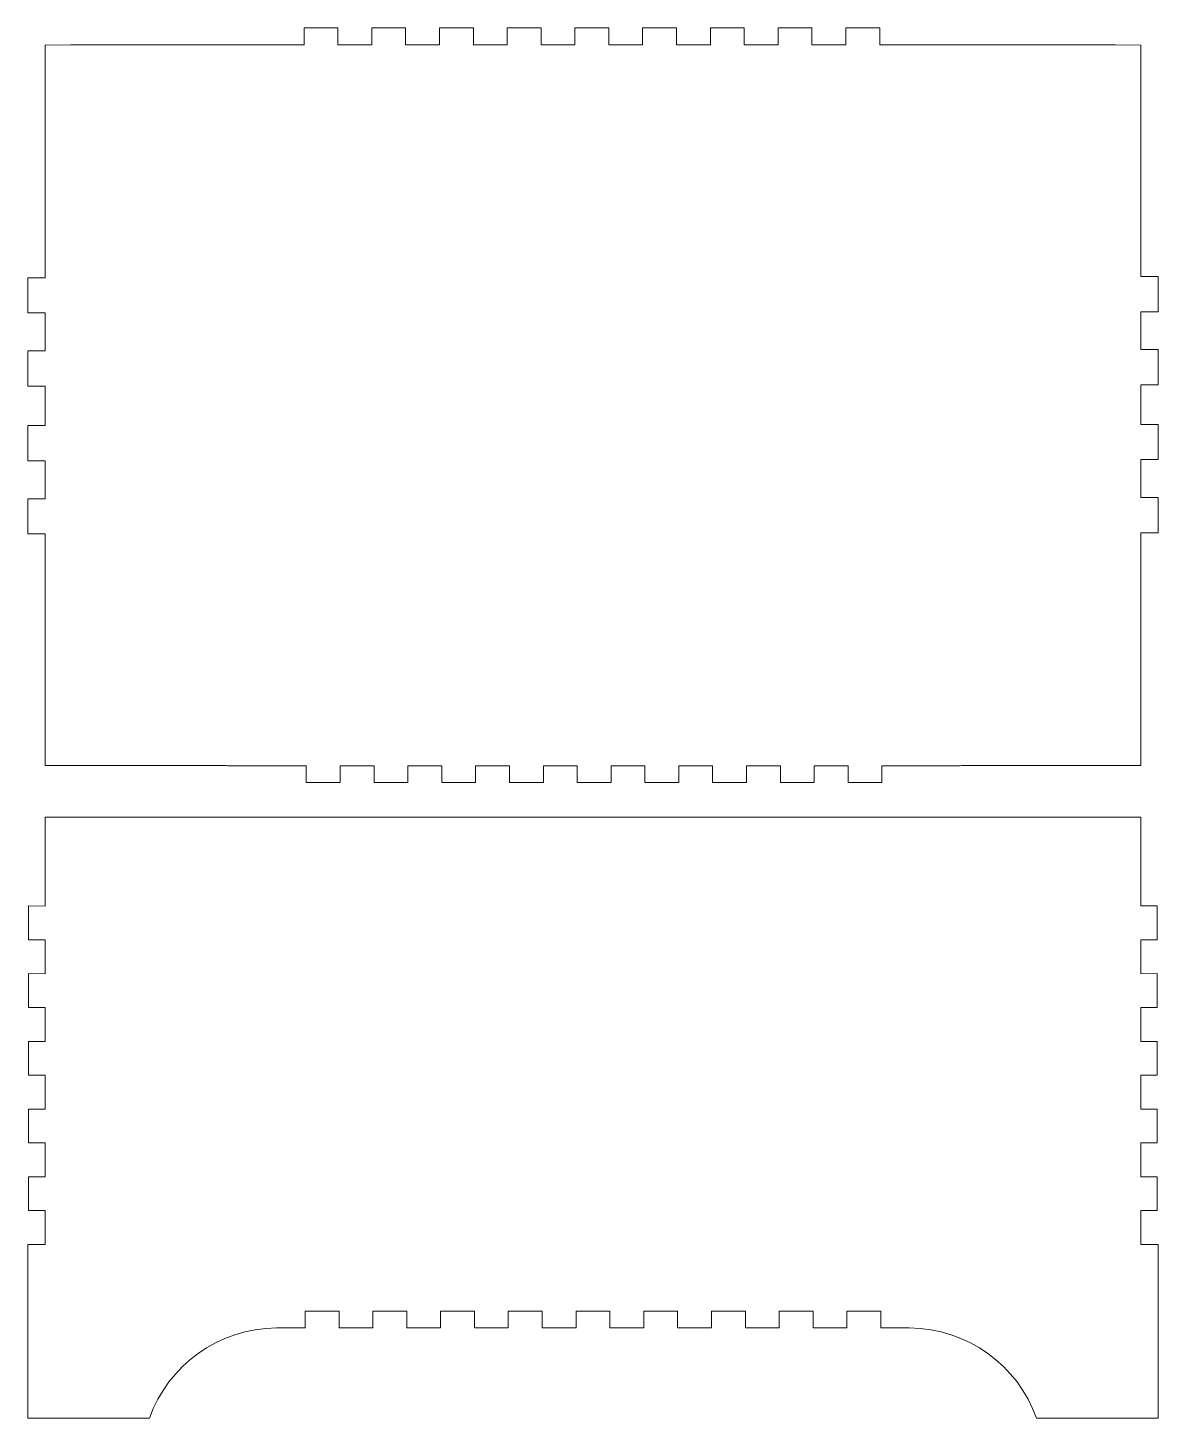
# Model space of a CAD drawing. Header units: millimetres. Extents: x -255 to 301, y -142 to 145.
# Drawn here: x 100.5 to 300.8, y -101.2 to 145.3 of the extents above; entities that cross this region are included whole.
import ezdxf

# ---------------------------------------------------------------- set-up
doc = ezdxf.new("R2010")
doc.units = ezdxf.units.MM
doc.header["$MEASUREMENT"] = 0
doc.layers.add('Camada 1', color=7, linetype='Continuous')

msp = doc.modelspace()

# ---------------------------------------------------------------- linework, layer by layer
at = {"layer": 'Camada 1', "color": 250, "lineweight": 9}
for points, knots in [([(200.6501, 145.3332), (200.6501, 145.3332), (197.4501, 145.3332), (197.4501, 145.3332), (197.4501, 145.3332), (197.4501, 145.3332), (197.4501, 142.3332), (197.4501, 142.3332), (197.4501, 142.3332), (197.4501, 142.3332), (191.4501, 142.3332), (191.4501, 142.3332), (191.4501, 142.3332), (191.4501, 142.3332), (191.4501, 145.3332), (191.4501, 145.3332), (191.4501, 145.3332), (191.4501, 145.3332), (185.4501, 145.3332), (185.4501, 145.3332), (185.4501, 145.3332), (185.4501, 145.3332), (185.4501, 142.3332), (185.4501, 142.3332), (185.4501, 142.3332), (185.4501, 142.3332), (179.4501, 142.3332), (179.4501, 142.3332), (179.4501, 142.3332), (179.4501, 142.3332), (179.4501, 145.3332), (179.4501, 145.3332), (179.4501, 145.3332), (179.4501, 145.3332), (173.4501, 145.3332), (173.4501, 145.3332), (173.4501, 145.3332), (173.4501, 145.3332), (173.4501, 142.3332), (173.4501, 142.3332), (173.4501, 142.3332), (173.4501, 142.3332), (167.4501, 142.3332), (167.4501, 142.3332), (167.4501, 142.3332), (167.4501, 142.3332), (167.4501, 145.3332), (167.4501, 145.3332), (167.4501, 145.3332), (167.4501, 145.3332), (161.4501, 145.3332), (161.4501, 145.3332), (161.4501, 145.3332), (161.4501, 145.3332), (161.4501, 142.3332), (161.4501, 142.3332), (161.4501, 142.3332), (161.4501, 142.3332), (155.4501, 142.3332), (155.4501, 142.3332), (155.4501, 142.3332), (155.4501, 142.3332), (155.4501, 145.3332), (155.4501, 145.3332), (155.4501, 145.3332), (155.4501, 145.3332), (149.4501, 145.3332), (149.4501, 145.3332), (149.4501, 145.3332), (149.4501, 145.3332), (149.4501, 142.3332), (149.4501, 142.3332), (149.4501, 142.3332), (119.5745, 142.3332), (154.9223, 142.3034), (103.5771, 142.2852), (103.5771, 142.2852), (103.5771, 117.411), (103.5771, 125.8952), (103.5771, 101.021), (103.5771, 101.021), (103.5771, 101.021), (100.5009, 101.021), (100.5009, 101.021), (100.5009, 101.021), (100.5009, 101.021), (100.5009, 94.7796), (100.5009, 94.7796), (100.5009, 94.7796), (100.5009, 94.7796), (103.5771, 94.7796), (103.5771, 94.7796), (103.5771, 94.7796), (103.5771, 94.7796), (103.5771, 88.0702), (103.5771, 88.0702), (103.5771, 88.0702), (103.5771, 88.0702), (100.5009, 88.0702), (100.5009, 88.0702), (100.5009, 88.0702), (100.5009, 88.0702), (100.5009, 81.8216), (100.5009, 81.8216), (100.5009, 81.8216), (100.5009, 81.8216), (103.5771, 81.8216), (103.5771, 81.8216), (103.5771, 81.8216), (103.5771, 81.8216), (103.5771, 78.4238), (103.5771, 78.4238), (103.5771, 78.4238), (103.5771, 78.4238), (103.5771, 74.8024), (103.5771, 74.8024), (103.5771, 74.8024), (103.5771, 74.8024), (100.5009, 74.8024), (100.5009, 74.8024), (100.5009, 74.8024), (100.5009, 74.8024), (100.5009, 68.5538), (100.5009, 68.5538), (100.5009, 68.5538), (100.5009, 68.5538), (103.5771, 68.5538), (103.5771, 68.5538), (103.5771, 68.5538), (103.5771, 68.5538), (103.5771, 61.8444), (103.5771, 61.8444), (103.5771, 61.8444), (103.5771, 61.8444), (100.5009, 61.8444), (100.5009, 61.8444), (100.5009, 61.8444), (100.5009, 61.8444), (100.5009, 55.603), (100.5009, 55.603), (100.5009, 55.603), (100.5009, 55.603), (103.5771, 55.603), (103.5771, 55.603), (103.5771, 55.603), (103.5771, 30.7288), (103.5771, 39.4366), (103.5771, 14.5624), (103.5771, 14.5624), (154.9223, 14.5442), (119.9745, 14.5144), (149.8501, 14.5144), (149.8501, 14.5144), (149.8501, 14.5144), (149.8501, 11.5144), (149.8501, 11.5144), (149.8501, 11.5144), (149.8501, 11.5144), (155.8501, 11.5144), (155.8501, 11.5144), (155.8501, 11.5144), (155.8501, 11.5144), (155.8501, 14.5144), (155.8501, 14.5144), (155.8501, 14.5144), (155.8501, 14.5144), (161.8501, 14.5144), (161.8501, 14.5144), (161.8501, 14.5144), (161.8501, 14.5144), (161.8501, 11.5144), (161.8501, 11.5144), (161.8501, 11.5144), (161.8501, 11.5144), (167.8501, 11.5144), (167.8501, 11.5144), (167.8501, 11.5144), (167.8501, 11.5144), (167.8501, 14.5144), (167.8501, 14.5144), (167.8501, 14.5144), (167.8501, 14.5144), (173.8501, 14.5144), (173.8501, 14.5144), (173.8501, 14.5144), (173.8501, 14.5144), (173.8501, 11.5144), (173.8501, 11.5144), (173.8501, 11.5144), (173.8501, 11.5144), (179.8501, 11.5144), (179.8501, 11.5144), (179.8501, 11.5144), (179.8501, 11.5144), (179.8501, 14.5144), (179.8501, 14.5144), (179.8501, 14.5144), (179.8501, 14.5144), (185.8501, 14.5144), (185.8501, 14.5144), (185.8501, 14.5144), (185.8501, 14.5144), (185.8501, 11.5144), (185.8501, 11.5144), (185.8501, 11.5144), (185.8501, 11.5144), (191.8501, 11.5144), (191.8501, 11.5144), (191.8501, 11.5144), (191.8501, 11.5144), (191.8501, 14.5144), (191.8501, 14.5144), (191.8501, 14.5144), (191.8501, 14.5144), (197.8501, 14.5144), (197.8501, 14.5144), (197.8501, 14.5144), (197.8501, 14.5144), (197.8501, 11.5144), (197.8501, 11.5144), (197.8501, 11.5144), (197.8501, 11.5144), (200.6501, 11.5144), (200.6501, 11.5144), (200.6501, 11.5144), (200.6501, 11.5144), (203.8501, 11.5144), (203.8501, 11.5144), (203.8501, 11.5144), (203.8501, 11.5144), (203.8501, 14.5144), (203.8501, 14.5144), (203.8501, 14.5144), (203.8501, 14.5144), (209.8501, 14.5144), (209.8501, 14.5144), (209.8501, 14.5144), (209.8501, 14.5144), (209.8501, 11.5144), (209.8501, 11.5144), (209.8501, 11.5144), (209.8501, 11.5144), (215.8501, 11.5144), (215.8501, 11.5144), (215.8501, 11.5144), (215.8501, 11.5144), (215.8501, 14.5144), (215.8501, 14.5144), (215.8501, 14.5144), (215.8501, 14.5144), (221.8501, 14.5144), (221.8501, 14.5144), (221.8501, 14.5144), (221.8501, 14.5144), (221.8501, 11.5144), (221.8501, 11.5144), (221.8501, 11.5144), (221.8501, 11.5144), (227.8501, 11.5144), (227.8501, 11.5144), (227.8501, 11.5144), (227.8501, 11.5144), (227.8501, 14.5144), (227.8501, 14.5144), (227.8501, 14.5144), (227.8501, 14.5144), (233.8503, 14.5144), (233.8503, 14.5144), (233.8503, 14.5144), (233.8503, 14.5144), (233.8503, 11.5144), (233.8503, 11.5144), (233.8503, 11.5144), (233.8503, 11.5144), (239.8501, 11.5144), (239.8501, 11.5144), (239.8501, 11.5144), (239.8501, 11.5144), (239.8501, 14.5144), (239.8501, 14.5144), (239.8501, 14.5144), (239.8501, 14.5144), (245.8501, 14.5144), (245.8501, 14.5144), (245.8501, 14.5144), (245.8501, 14.5144), (245.8501, 11.5144), (245.8501, 11.5144), (245.8501, 11.5144), (245.8501, 11.5144), (251.8503, 11.5144), (251.8503, 11.5144), (251.8503, 11.5144), (251.8503, 11.5144), (251.8503, 14.5144), (251.8503, 14.5144), (251.8503, 14.5144), (281.7257, 14.5144), (246.3779, 14.5442), (297.7231, 14.5624), (297.7231, 14.5624), (297.7231, 56.9214), (297.7233, 35.1788), (297.7233, 55.8266), (297.7233, 55.8266), (297.7233, 55.8266), (300.7995, 55.8266), (300.7995, 55.8266), (300.7995, 55.8266), (300.7995, 55.8266), (300.7995, 62.068), (300.7995, 62.068), (300.7995, 62.068), (300.7995, 62.068), (297.7233, 62.068), (297.7233, 62.068), (297.7233, 62.068), (297.7233, 62.068), (297.7233, 68.7774), (297.7233, 68.7774), (297.7233, 68.7774), (297.7233, 68.7774), (300.7995, 68.7774), (300.7995, 68.7774), (300.7995, 68.7774), (300.7995, 68.7774), (300.7995, 75.026), (300.7995, 75.026), (300.7995, 75.026), (300.7995, 75.026), (297.7233, 75.026), (297.7233, 75.026), (297.7233, 75.026), (297.7233, 75.026), (297.7231, 82.0452), (297.7231, 82.0452), (297.7231, 82.0452), (297.7231, 82.0452), (300.7993, 82.0452), (300.7993, 82.0452), (300.7993, 82.0452), (300.7993, 82.0452), (300.7993, 88.2938), (300.7993, 88.2938), (300.7993, 88.2938), (300.7993, 88.2938), (297.7231, 88.2938), (297.7231, 88.2938), (297.7231, 88.2938), (297.7231, 88.2938), (297.7231, 95.0032), (297.7231, 95.0032), (297.7231, 95.0032), (297.7231, 95.0032), (300.7993, 95.0032), (300.7993, 95.0032), (300.7993, 95.0032), (300.7993, 95.0032), (300.7993, 101.2446), (300.7993, 101.2446), (300.7993, 101.2446), (300.7993, 101.2446), (297.7231, 101.2446), (297.7231, 101.2446), (297.7231, 101.2446), (297.7231, 126.1188), (297.7231, 117.411), (297.7231, 142.2852), (297.7231, 142.2852), (246.3779, 142.3034), (281.3257, 142.3332), (251.4503, 142.3332), (251.4503, 142.3332), (251.4503, 142.3332), (251.4503, 145.3332), (251.4503, 145.3332), (251.4503, 145.3332), (251.4503, 145.3332), (245.4501, 145.3332), (245.4501, 145.3332), (245.4501, 145.3332), (245.4501, 145.3332), (245.4501, 142.3332), (245.4501, 142.3332), (245.4501, 142.3332), (245.4501, 142.3332), (239.4501, 142.3332), (239.4501, 142.3332), (239.4501, 142.3332), (239.4501, 142.3332), (239.4501, 145.3332), (239.4501, 145.3332), (239.4501, 145.3332), (239.4501, 145.3332), (233.4503, 145.3332), (233.4503, 145.3332), (233.4503, 145.3332), (233.4503, 145.3332), (233.4503, 142.3332), (233.4503, 142.3332), (233.4503, 142.3332), (233.4503, 142.3332), (227.4501, 142.3332), (227.4501, 142.3332), (227.4501, 142.3332), (227.4501, 142.3332), (227.4501, 145.3332), (227.4501, 145.3332), (227.4501, 145.3332), (227.4501, 145.3332), (221.4501, 145.3332), (221.4501, 145.3332), (221.4501, 145.3332), (221.4501, 145.3332), (221.4501, 142.3332), (221.4501, 142.3332), (221.4501, 142.3332), (221.4501, 142.3332), (215.4501, 142.3332), (215.4501, 142.3332), (215.4501, 142.3332), (215.4501, 142.3332), (215.4501, 145.3332), (215.4501, 145.3332), (215.4501, 145.3332), (215.4501, 145.3332), (209.4501, 145.3332), (209.4501, 145.3332), (209.4501, 145.3332), (209.4501, 145.3332), (209.4501, 142.3332), (209.4501, 142.3332), (209.4501, 142.3332), (209.4501, 142.3332), (203.4501, 142.3332), (203.4501, 142.3332), (203.4501, 142.3332), (203.4501, 142.3332), (203.4501, 145.3332), (203.4501, 145.3332), (203.4501, 145.3332), (203.4501, 145.3332), (200.6501, 145.3332), (200.6501, 145.3332)], [0, 0, 0, 0, 0.00892857, 0.00892857, 0.00892857, 0.00892857, 0.01785714, 0.01785714, 0.01785714, 0.01785714, 0.02678571, 0.02678571, 0.02678571, 0.02678571, 0.03571429, 0.03571429, 0.03571429, 0.03571429, 0.04464286, 0.04464286, 0.04464286, 0.04464286, 0.05357143, 0.05357143, 0.05357143, 0.05357143, 0.0625, 0.0625, 0.0625, 0.0625, 0.07142857, 0.07142857, 0.07142857, 0.07142857, 0.08035714, 0.08035714, 0.08035714, 0.08035714, 0.08928571, 0.08928571, 0.08928571, 0.08928571, 0.09821429, 0.09821429, 0.09821429, 0.09821429, 0.10714286, 0.10714286, 0.10714286, 0.10714286, 0.11607143, 0.11607143, 0.11607143, 0.11607143, 0.125, 0.125, 0.125, 0.125, 0.13392857, 0.13392857, 0.13392857, 0.13392857, 0.14285714, 0.14285714, 0.14285714, 0.14285714, 0.15178571, 0.15178571, 0.15178571, 0.15178571, 0.16071429, 0.16071429, 0.16071429, 0.16071429, 0.16964286, 0.16964286, 0.16964286, 0.16964286, 0.17857143, 0.17857143, 0.17857143, 0.17857143, 0.1875, 0.1875, 0.1875, 0.1875, 0.19642857, 0.19642857, 0.19642857, 0.19642857, 0.20535714, 0.20535714, 0.20535714, 0.20535714, 0.21428571, 0.21428571, 0.21428571, 0.21428571, 0.22321429, 0.22321429, 0.22321429, 0.22321429, 0.23214286, 0.23214286, 0.23214286, 0.23214286, 0.24107143, 0.24107143, 0.24107143, 0.24107143, 0.25, 0.25, 0.25, 0.25, 0.25892857, 0.25892857, 0.25892857, 0.25892857, 0.26785714, 0.26785714, 0.26785714, 0.26785714, 0.27678571, 0.27678571, 0.27678571, 0.27678571, 0.28571429, 0.28571429, 0.28571429, 0.28571429, 0.29464286, 0.29464286, 0.29464286, 0.29464286, 0.30357143, 0.30357143, 0.30357143, 0.30357143, 0.3125, 0.3125, 0.3125, 0.3125, 0.32142857, 0.32142857, 0.32142857, 0.32142857, 0.33035714, 0.33035714, 0.33035714, 0.33035714, 0.33928571, 0.33928571, 0.33928571, 0.33928571, 0.34821429, 0.34821429, 0.34821429, 0.34821429, 0.35714286, 0.35714286, 0.35714286, 0.35714286, 0.36607143, 0.36607143, 0.36607143, 0.36607143, 0.375, 0.375, 0.375, 0.375, 0.38392857, 0.38392857, 0.38392857, 0.38392857, 0.39285714, 0.39285714, 0.39285714, 0.39285714, 0.40178571, 0.40178571, 0.40178571, 0.40178571, 0.41071429, 0.41071429, 0.41071429, 0.41071429, 0.41964286, 0.41964286, 0.41964286, 0.41964286, 0.42857143, 0.42857143, 0.42857143, 0.42857143, 0.4375, 0.4375, 0.4375, 0.4375, 0.44642857, 0.44642857, 0.44642857, 0.44642857, 0.45535714, 0.45535714, 0.45535714, 0.45535714, 0.46428571, 0.46428571, 0.46428571, 0.46428571, 0.47321429, 0.47321429, 0.47321429, 0.47321429, 0.48214286, 0.48214286, 0.48214286, 0.48214286, 0.49107143, 0.49107143, 0.49107143, 0.49107143, 0.5, 0.5, 0.5, 0.5, 0.50892857, 0.50892857, 0.50892857, 0.50892857, 0.51785714, 0.51785714, 0.51785714, 0.51785714, 0.52678571, 0.52678571, 0.52678571, 0.52678571, 0.53571429, 0.53571429, 0.53571429, 0.53571429, 0.54464286, 0.54464286, 0.54464286, 0.54464286, 0.55357143, 0.55357143, 0.55357143, 0.55357143, 0.5625, 0.5625, 0.5625, 0.5625, 0.57142857, 0.57142857, 0.57142857, 0.57142857, 0.58035714, 0.58035714, 0.58035714, 0.58035714, 0.58928571, 0.58928571, 0.58928571, 0.58928571, 0.59821429, 0.59821429, 0.59821429, 0.59821429, 0.60714286, 0.60714286, 0.60714286, 0.60714286, 0.61607143, 0.61607143, 0.61607143, 0.61607143, 0.625, 0.625, 0.625, 0.625, 0.63392857, 0.63392857, 0.63392857, 0.63392857, 0.64285714, 0.64285714, 0.64285714, 0.64285714, 0.65178571, 0.65178571, 0.65178571, 0.65178571, 0.66071429, 0.66071429, 0.66071429, 0.66071429, 0.66964286, 0.66964286, 0.66964286, 0.66964286, 0.67857143, 0.67857143, 0.67857143, 0.67857143, 0.6875, 0.6875, 0.6875, 0.6875, 0.69642857, 0.69642857, 0.69642857, 0.69642857, 0.70535714, 0.70535714, 0.70535714, 0.70535714, 0.71428571, 0.71428571, 0.71428571, 0.71428571, 0.72321429, 0.72321429, 0.72321429, 0.72321429, 0.73214286, 0.73214286, 0.73214286, 0.73214286, 0.74107143, 0.74107143, 0.74107143, 0.74107143, 0.75, 0.75, 0.75, 0.75, 0.75892857, 0.75892857, 0.75892857, 0.75892857, 0.76785714, 0.76785714, 0.76785714, 0.76785714, 0.77678571, 0.77678571, 0.77678571, 0.77678571, 0.78571429, 0.78571429, 0.78571429, 0.78571429, 0.79464286, 0.79464286, 0.79464286, 0.79464286, 0.80357143, 0.80357143, 0.80357143, 0.80357143, 0.8125, 0.8125, 0.8125, 0.8125, 0.82142857, 0.82142857, 0.82142857, 0.82142857, 0.83035714, 0.83035714, 0.83035714, 0.83035714, 0.83928571, 0.83928571, 0.83928571, 0.83928571, 0.84821429, 0.84821429, 0.84821429, 0.84821429, 0.85714286, 0.85714286, 0.85714286, 0.85714286, 0.86607143, 0.86607143, 0.86607143, 0.86607143, 0.875, 0.875, 0.875, 0.875, 0.88392857, 0.88392857, 0.88392857, 0.88392857, 0.89285714, 0.89285714, 0.89285714, 0.89285714, 0.90178571, 0.90178571, 0.90178571, 0.90178571, 0.91071429, 0.91071429, 0.91071429, 0.91071429, 0.91964286, 0.91964286, 0.91964286, 0.91964286, 0.92857143, 0.92857143, 0.92857143, 0.92857143, 0.9375, 0.9375, 0.9375, 0.9375, 0.94642857, 0.94642857, 0.94642857, 0.94642857, 0.95535714, 0.95535714, 0.95535714, 0.95535714, 0.96428571, 0.96428571, 0.96428571, 0.96428571, 0.97321429, 0.97321429, 0.97321429, 0.97321429, 0.98214286, 0.98214286, 0.98214286, 0.98214286, 1, 1, 1, 1]), ([(200.6465, -82.1553), (200.6465, -82.1553), (197.6465, -82.1553), (197.6465, -82.1553), (197.6465, -82.1553), (197.6465, -82.1553), (197.6465, -85.1553), (197.6465, -85.1553), (197.6465, -85.1553), (197.6465, -85.1553), (191.6465, -85.1553), (191.6465, -85.1553), (191.6465, -85.1553), (191.6465, -85.1553), (191.6465, -82.1553), (191.6465, -82.1553), (191.6465, -82.1553), (191.6465, -82.1553), (185.6465, -82.1553), (185.6465, -82.1553), (185.6465, -82.1553), (185.6465, -82.1553), (185.6465, -85.1553), (185.6465, -85.1553), (185.6465, -85.1553), (185.6465, -85.1553), (179.6465, -85.1553), (179.6465, -85.1553), (179.6465, -85.1553), (179.6465, -85.1553), (179.6465, -82.1553), (179.6465, -82.1553), (179.6465, -82.1553), (179.6465, -82.1553), (173.6465, -82.1553), (173.6465, -82.1553), (173.6465, -82.1553), (173.6465, -82.1553), (173.6465, -85.1553), (173.6465, -85.1553), (173.6465, -85.1553), (173.6465, -85.1553), (167.6465, -85.1553), (167.6465, -85.1553), (167.6465, -85.1553), (167.6465, -85.1553), (167.6465, -82.1553), (167.6465, -82.1553), (167.6465, -82.1553), (167.6465, -82.1553), (161.6465, -82.1553), (161.6465, -82.1553), (161.6465, -82.1553), (161.6465, -82.1553), (161.6465, -85.1553), (161.6465, -85.1553), (161.6465, -85.1553), (161.6465, -85.1553), (155.6465, -85.1553), (155.6465, -85.1553), (155.6465, -85.1553), (155.6465, -85.1553), (155.6465, -82.1553), (155.6465, -82.1553), (155.6465, -82.1553), (155.6465, -82.1553), (149.6465, -82.1553), (149.6465, -82.1553), (149.6465, -82.1553), (149.6465, -82.1553), (149.6465, -85.1553), (149.6465, -85.1553), (149.6465, -85.1553), (149.6465, -85.1553), (144.6263, -85.1557), (144.6263, -85.1557), (144.6263, -85.1557), (134.2039, -85.1825), (125.3449, -91.8529), (122.0569, -101.1557), (122.0569, -101.1557), (122.0569, -101.1557), (100.5039, -101.1557), (100.5039, -101.1557), (100.5039, -101.1557), (100.5039, -101.1557), (100.5041, -85.1555), (100.5041, -85.1555), (100.5041, -85.1555), (100.5041, -85.1555), (100.5043, -79.0629), (100.5043, -79.0629), (100.5043, -79.0629), (100.5043, -79.0629), (100.5043, -70.3595), (100.5043, -70.3595), (100.5043, -70.3595), (100.5043, -70.3595), (103.5771, -70.3537), (103.5771, -70.3537), (103.5771, -70.3537), (103.5771, -70.3537), (103.5771, -64.3539), (103.5771, -64.3539), (103.5771, -64.3539), (103.5771, -64.3539), (100.6497, -64.3479), (100.6497, -64.3479), (100.6497, -64.3479), (100.6497, -64.3479), (100.6497, -58.3479), (100.6497, -58.3479), (100.6497, -58.3479), (100.6497, -58.3479), (103.5771, -58.3539), (103.5771, -58.3539), (103.5771, -58.3539), (103.5771, -58.3539), (103.5771, -52.3539), (103.5771, -52.3539), (103.5771, -52.3539), (103.5771, -52.3539), (100.6497, -52.3479), (100.6497, -52.3479), (100.6497, -52.3479), (100.6497, -52.3479), (100.6497, -46.3479), (100.6497, -46.3479), (100.6497, -46.3479), (100.6497, -46.3479), (103.5771, -46.3539), (103.5771, -46.3539), (103.5771, -46.3539), (103.5771, -46.3539), (103.5771, -40.3537), (103.5771, -40.3537), (103.5771, -40.3537), (103.5771, -40.3537), (100.6497, -40.3477), (100.6497, -40.3477), (100.6497, -40.3477), (100.6497, -40.3477), (100.6497, -34.3479), (100.6497, -34.3479), (100.6497, -34.3479), (100.6497, -34.3479), (103.5771, -34.3539), (103.5771, -34.3539), (103.5771, -34.3539), (103.5771, -34.3539), (103.5771, -28.3539), (103.5771, -28.3539), (103.5771, -28.3539), (103.5771, -28.3539), (100.6497, -28.3479), (100.6497, -28.3479), (100.6497, -28.3479), (100.6497, -28.3479), (100.6497, -22.3479), (100.6497, -22.3479), (100.6497, -22.3479), (100.6497, -22.3479), (103.5771, -22.3539), (103.5771, -22.3539), (103.5771, -22.3539), (103.5771, -22.3539), (103.5771, -16.3539), (103.5771, -16.3539), (103.5771, -16.3539), (103.5771, -16.3539), (100.6497, -16.3479), (100.6497, -16.3479), (100.6497, -16.3479), (100.6497, -16.3479), (100.6497, -10.3477), (100.6497, -10.3477), (100.6497, -10.3477), (100.6497, -10.3477), (103.5771, -10.3537), (103.5771, -10.3537), (103.5771, -10.3537), (103.5771, 5.7101), (103.5771, -10.6739), (103.5771, 5.3901), (103.5771, 5.3901), (103.5771, 5.3901), (200.6465, 5.3961), (200.6465, 5.3961), (200.6465, 5.3961), (200.6465, 5.3961), (297.7161, 5.3923), (297.7161, 5.3923), (297.7161, 5.3923), (297.7161, 5.3923), (297.7161, -10.3515), (297.7161, -10.3515), (297.7161, -10.3515), (297.7161, -10.3515), (300.6431, -10.3477), (300.6431, -10.3477), (300.6431, -10.3477), (300.6431, -10.3477), (300.6431, -16.3479), (300.6431, -16.3479), (300.6431, -16.3479), (300.6431, -16.3479), (297.7161, -16.3517), (297.7161, -16.3517), (297.7161, -16.3517), (297.7161, -16.3517), (297.7161, -22.3517), (297.7161, -22.3517), (297.7161, -22.3517), (297.7161, -22.3517), (300.6431, -22.3479), (300.6431, -22.3479), (300.6431, -22.3479), (300.6431, -22.3479), (300.6431, -28.3479), (300.6431, -28.3479), (300.6431, -28.3479), (300.6431, -28.3479), (297.7161, -28.3517), (297.7161, -28.3517), (297.7161, -28.3517), (297.7161, -28.3517), (297.7161, -34.3517), (297.7161, -34.3517), (297.7161, -34.3517), (297.7161, -34.3517), (300.6431, -34.3479), (300.6431, -34.3479), (300.6431, -34.3479), (300.6431, -34.3479), (300.6431, -40.3477), (300.6431, -40.3477), (300.6431, -40.3477), (300.6431, -40.3477), (297.7161, -40.3515), (297.7161, -40.3515), (297.7161, -40.3515), (297.7161, -40.3515), (297.7161, -46.3517), (297.7161, -46.3517), (297.7161, -46.3517), (297.7161, -46.3517), (300.6431, -46.3479), (300.6431, -46.3479), (300.6431, -46.3479), (300.6431, -46.3479), (300.6431, -52.3479), (300.6431, -52.3479), (300.6431, -52.3479), (300.6431, -52.3479), (297.7161, -52.3517), (297.7161, -52.3517), (297.7161, -52.3517), (297.7161, -52.3517), (297.7161, -58.3517), (297.7161, -58.3517), (297.7161, -58.3517), (297.7161, -58.3517), (300.6431, -58.3479), (300.6431, -58.3479), (300.6431, -58.3479), (300.6431, -58.3479), (300.6431, -64.3479), (300.6431, -64.3479), (300.6431, -64.3479), (300.6431, -64.3479), (297.7161, -64.3517), (297.7161, -64.3517), (297.7161, -64.3517), (297.7161, -64.3517), (297.7161, -70.3515), (297.7161, -70.3515), (297.7161, -70.3515), (297.7161, -70.3515), (297.7161, -70.3553), (297.7161, -70.3553), (297.7161, -70.3553), (297.7161, -70.3553), (300.7887, -70.3515), (300.7887, -70.3515), (300.7887, -70.3515), (300.7887, -70.3515), (300.7891, -101.1557), (300.7891, -101.1557), (300.7891, -101.1557), (300.7891, -101.1557), (279.2361, -101.1557), (279.2361, -101.1557), (279.2361, -101.1557), (275.9481, -91.8529), (267.0891, -85.1825), (256.6665, -85.1557), (256.6665, -85.1557), (256.6665, -85.1557), (251.6465, -85.1553), (251.6465, -85.1553), (251.6465, -85.1553), (251.6465, -85.1553), (251.6465, -82.1553), (251.6465, -82.1553), (251.6465, -82.1553), (251.6465, -82.1553), (245.6465, -82.1553), (245.6465, -82.1553), (245.6465, -82.1553), (245.6465, -82.1553), (245.6465, -85.1553), (245.6465, -85.1553), (245.6465, -85.1553), (245.6465, -85.1553), (239.6465, -85.1553), (239.6465, -85.1553), (239.6465, -85.1553), (239.6465, -85.1553), (239.6465, -82.1553), (239.6465, -82.1553), (239.6465, -82.1553), (239.6465, -82.1553), (233.6465, -82.1553), (233.6465, -82.1553), (233.6465, -82.1553), (233.6465, -82.1553), (233.6465, -85.1553), (233.6465, -85.1553), (233.6465, -85.1553), (233.6465, -85.1553), (227.6465, -85.1553), (227.6465, -85.1553), (227.6465, -85.1553), (227.6465, -85.1553), (227.6465, -82.1553), (227.6465, -82.1553), (227.6465, -82.1553), (227.6465, -82.1553), (221.6465, -82.1553), (221.6465, -82.1553), (221.6465, -82.1553), (221.6465, -82.1553), (221.6465, -85.1553), (221.6465, -85.1553), (221.6465, -85.1553), (221.6465, -85.1553), (215.6465, -85.1553), (215.6465, -85.1553), (215.6465, -85.1553), (215.6465, -85.1553), (215.6465, -82.1553), (215.6465, -82.1553), (215.6465, -82.1553), (215.6465, -82.1553), (209.6465, -82.1553), (209.6465, -82.1553), (209.6465, -82.1553), (209.6465, -82.1553), (209.6465, -85.1553), (209.6465, -85.1553), (209.6465, -85.1553), (209.6465, -85.1553), (203.6465, -85.1553), (203.6465, -85.1553), (203.6465, -85.1553), (203.6465, -85.1553), (203.6465, -82.1553), (203.6465, -82.1553), (203.6465, -82.1553), (203.6465, -82.1553), (200.6465, -82.1553), (200.6465, -82.1553)], [0, 0, 0, 0, 0.0106383, 0.0106383, 0.0106383, 0.0106383, 0.0212766, 0.0212766, 0.0212766, 0.0212766, 0.03191489, 0.03191489, 0.03191489, 0.03191489, 0.04255319, 0.04255319, 0.04255319, 0.04255319, 0.05319149, 0.05319149, 0.05319149, 0.05319149, 0.06382979, 0.06382979, 0.06382979, 0.06382979, 0.07446809, 0.07446809, 0.07446809, 0.07446809, 0.08510638, 0.08510638, 0.08510638, 0.08510638, 0.09574468, 0.09574468, 0.09574468, 0.09574468, 0.10638298, 0.10638298, 0.10638298, 0.10638298, 0.11702128, 0.11702128, 0.11702128, 0.11702128, 0.12765957, 0.12765957, 0.12765957, 0.12765957, 0.13829787, 0.13829787, 0.13829787, 0.13829787, 0.14893617, 0.14893617, 0.14893617, 0.14893617, 0.15957447, 0.15957447, 0.15957447, 0.15957447, 0.17021277, 0.17021277, 0.17021277, 0.17021277, 0.18085106, 0.18085106, 0.18085106, 0.18085106, 0.19148936, 0.19148936, 0.19148936, 0.19148936, 0.20212766, 0.20212766, 0.20212766, 0.20212766, 0.21276596, 0.21276596, 0.21276596, 0.21276596, 0.22340426, 0.22340426, 0.22340426, 0.22340426, 0.23404255, 0.23404255, 0.23404255, 0.23404255, 0.24468085, 0.24468085, 0.24468085, 0.24468085, 0.25531915, 0.25531915, 0.25531915, 0.25531915, 0.26595745, 0.26595745, 0.26595745, 0.26595745, 0.27659574, 0.27659574, 0.27659574, 0.27659574, 0.28723404, 0.28723404, 0.28723404, 0.28723404, 0.29787234, 0.29787234, 0.29787234, 0.29787234, 0.30851064, 0.30851064, 0.30851064, 0.30851064, 0.31914894, 0.31914894, 0.31914894, 0.31914894, 0.32978723, 0.32978723, 0.32978723, 0.32978723, 0.34042553, 0.34042553, 0.34042553, 0.34042553, 0.35106383, 0.35106383, 0.35106383, 0.35106383, 0.36170213, 0.36170213, 0.36170213, 0.36170213, 0.37234043, 0.37234043, 0.37234043, 0.37234043, 0.38297872, 0.38297872, 0.38297872, 0.38297872, 0.39361702, 0.39361702, 0.39361702, 0.39361702, 0.40425532, 0.40425532, 0.40425532, 0.40425532, 0.41489362, 0.41489362, 0.41489362, 0.41489362, 0.42553191, 0.42553191, 0.42553191, 0.42553191, 0.43617021, 0.43617021, 0.43617021, 0.43617021, 0.44680851, 0.44680851, 0.44680851, 0.44680851, 0.45744681, 0.45744681, 0.45744681, 0.45744681, 0.46808511, 0.46808511, 0.46808511, 0.46808511, 0.4787234, 0.4787234, 0.4787234, 0.4787234, 0.4893617, 0.4893617, 0.4893617, 0.4893617, 0.5, 0.5, 0.5, 0.5, 0.5106383, 0.5106383, 0.5106383, 0.5106383, 0.5212766, 0.5212766, 0.5212766, 0.5212766, 0.53191489, 0.53191489, 0.53191489, 0.53191489, 0.54255319, 0.54255319, 0.54255319, 0.54255319, 0.55319149, 0.55319149, 0.55319149, 0.55319149, 0.56382979, 0.56382979, 0.56382979, 0.56382979, 0.57446809, 0.57446809, 0.57446809, 0.57446809, 0.58510638, 0.58510638, 0.58510638, 0.58510638, 0.59574468, 0.59574468, 0.59574468, 0.59574468, 0.60638298, 0.60638298, 0.60638298, 0.60638298, 0.61702128, 0.61702128, 0.61702128, 0.61702128, 0.62765957, 0.62765957, 0.62765957, 0.62765957, 0.63829787, 0.63829787, 0.63829787, 0.63829787, 0.64893617, 0.64893617, 0.64893617, 0.64893617, 0.65957447, 0.65957447, 0.65957447, 0.65957447, 0.67021277, 0.67021277, 0.67021277, 0.67021277, 0.68085106, 0.68085106, 0.68085106, 0.68085106, 0.69148936, 0.69148936, 0.69148936, 0.69148936, 0.70212766, 0.70212766, 0.70212766, 0.70212766, 0.71276596, 0.71276596, 0.71276596, 0.71276596, 0.72340426, 0.72340426, 0.72340426, 0.72340426, 0.73404255, 0.73404255, 0.73404255, 0.73404255, 0.74468085, 0.74468085, 0.74468085, 0.74468085, 0.75531915, 0.75531915, 0.75531915, 0.75531915, 0.76595745, 0.76595745, 0.76595745, 0.76595745, 0.77659574, 0.77659574, 0.77659574, 0.77659574, 0.78723404, 0.78723404, 0.78723404, 0.78723404, 0.79787234, 0.79787234, 0.79787234, 0.79787234, 0.80851064, 0.80851064, 0.80851064, 0.80851064, 0.81914894, 0.81914894, 0.81914894, 0.81914894, 0.82978723, 0.82978723, 0.82978723, 0.82978723, 0.84042553, 0.84042553, 0.84042553, 0.84042553, 0.85106383, 0.85106383, 0.85106383, 0.85106383, 0.86170213, 0.86170213, 0.86170213, 0.86170213, 0.87234043, 0.87234043, 0.87234043, 0.87234043, 0.88297872, 0.88297872, 0.88297872, 0.88297872, 0.89361702, 0.89361702, 0.89361702, 0.89361702, 0.90425532, 0.90425532, 0.90425532, 0.90425532, 0.91489362, 0.91489362, 0.91489362, 0.91489362, 0.92553191, 0.92553191, 0.92553191, 0.92553191, 0.93617021, 0.93617021, 0.93617021, 0.93617021, 0.94680851, 0.94680851, 0.94680851, 0.94680851, 0.95744681, 0.95744681, 0.95744681, 0.95744681, 0.96808511, 0.96808511, 0.96808511, 0.96808511, 0.9787234, 0.9787234, 0.9787234, 0.9787234, 1, 1, 1, 1])]:
    msp.add_open_spline(points, degree=3, knots=knots, dxfattribs=at)

doc.saveas('drawing.dxf')
